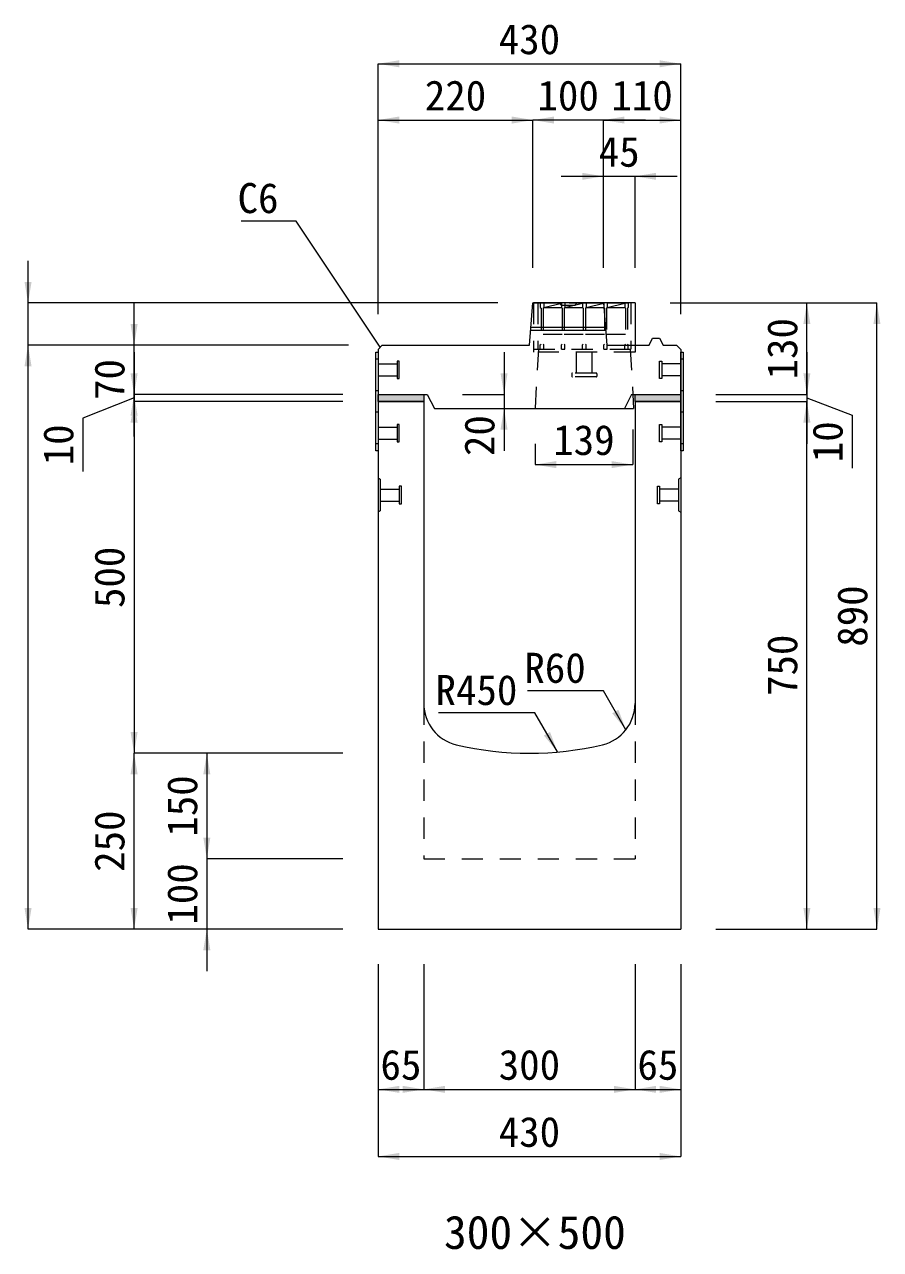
# Model space of a CAD drawing. Units: millimetres at full size, sheet at 1:40. Extents: x -1934 to 44546, y -100881 to -70395.
# Drawn here: x 4224 to 5440, y -93821 to -92079 of the extents above; entities that cross this region are included whole.
import ezdxf
from ezdxf.enums import TextEntityAlignment as Align

# ---------------------------------------------------------------- set-up
doc = ezdxf.new("R2010")
doc.units = ezdxf.units.MM
doc.header["$LTSCALE"] = 40
for name, pattern in [('CHAIN_DOUBLE_DASH', [23.5, 12, -1.5, 3.5, -1.5, 3.5, -1.5]), ('USER1', [1.35, 0.75, -0.6]), ('USER2', [1.35, 0.75, -0.6])]:
    doc.linetypes.add(name, pattern=pattern)
for name, color, linetype, lineweight in [('インサート', 92, 'USER2', 9), ('グレーチング', 7, 'USER2', 5), ('プレート', 7, 'USER1', 9), ('モルタル', 7, 'Continuous', 9), ('受枠', 3, 'USER2', 5), ('寸法線', 7, 'Continuous', 9), ('引出線', 4, 'Continuous', 9), ('本体', 2, 'Continuous', 13), ('補助線', 8, 'CHAIN_DOUBLE_DASH', 5)]:
    doc.layers.add(name, color=color, linetype=linetype, lineweight=lineweight)
doc.layers.add('ハッチング_モルタル', color=30, linetype='Continuous')
doc.styles.add('ＭＳ ゴシック', font='')
doc.styles.get('ＭＳ ゴシック').set_extended_font_data('MS Gothic')

# ---------------------------------------------------------------- blocks, each defined once
blk = doc.blocks.new('filled_arrow')
at = {"color": 0, "linetype": 'Continuous', "lineweight": -2}
blk.add_solid([(7.5, 1.25), (0, 0), (7.5, -1.25)], dxfattribs=at)

msp = doc.modelspace()

# ---------------------------------------------------------------- hatches: boundary and pattern name
at = {"layer": 'ハッチング_モルタル'}
for points in [[(4791.03, -92615.21), (4791.03, -92605.21), (4726.03, -92605.21), (4726.03, -92615.21)], [(5156.03, -92615.21), (5156.03, -92605.21), (5091.03, -92605.21), (5091.03, -92615.21)]]:
    msp.add_hatch(color=256, dxfattribs=at).paths.add_polyline_path(points)

# ---------------------------------------------------------------- linework, layer by layer
at = {"layer": 'インサート'}
for p, q in [((4726.03, -92561.71), (4753.03, -92561.71)), ((4726.03, -92561.71), (4726.03, -92578.71)), ((4756.03, -92557.71), (4753.03, -92557.71)), ((4753.03, -92557.71), (4753.03, -92582.71)), ((4756.03, -92582.71), (4756.03, -92557.71)), ((5126.03, -92557.71), (5129.03, -92557.71)), ((5126.03, -92582.71), (5126.03, -92557.71)), ((5129.03, -92557.71), (5129.03, -92582.71)), ((5156.03, -92561.71), (5129.03, -92561.71)), ((5156.03, -92561.71), (5156.03, -92578.71)), ((4726.03, -92578.71), (4753.03, -92578.71)), ((5156.03, -92578.71), (5129.03, -92578.71)), ((4753.03, -92582.71), (4756.03, -92582.71)), ((5129.03, -92582.71), (5126.03, -92582.71)), ((4726.03, -92651.71), (4753.03, -92651.71)), ((4726.03, -92651.71), (4726.03, -92668.71)), ((4756.03, -92647.71), (4753.03, -92647.71)), ((4753.03, -92647.71), (4753.03, -92672.71)), ((4756.03, -92672.71), (4756.03, -92647.71)), ((5126.03, -92647.71), (5129.03, -92647.71)), ((5126.03, -92672.71), (5126.03, -92647.71)), ((5129.03, -92647.71), (5129.03, -92672.71)), ((5156.03, -92651.71), (5129.03, -92651.71)), ((5156.03, -92651.71), (5156.03, -92668.71)), ((4726.03, -92668.71), (4753.03, -92668.71)), ((5156.03, -92668.71), (5129.03, -92668.71)), ((4753.03, -92672.71), (4756.03, -92672.71)), ((5129.03, -92672.71), (5126.03, -92672.71)), ((4759.23, -92735.71), (4756.23, -92735.71)), ((4756.23, -92735.71), (4756.23, -92760.71)), ((4759.23, -92760.71), (4759.23, -92735.71)), ((5122.83, -92735.71), (5125.83, -92735.71)), ((5122.83, -92760.71), (5122.83, -92735.71)), ((5125.83, -92735.71), (5125.83, -92760.71)), ((4729.23, -92739.71), (4756.23, -92739.71)), ((4729.23, -92739.71), (4729.23, -92756.71)), ((5152.83, -92739.71), (5125.83, -92739.71)), ((5152.83, -92739.71), (5152.83, -92756.71)), ((4729.23, -92756.71), (4756.23, -92756.71)), ((4756.23, -92760.71), (4759.23, -92760.71)), ((5125.83, -92760.71), (5122.83, -92760.71)), ((5152.83, -92756.71), (5125.83, -92756.71))]:
    msp.add_line(p, q, dxfattribs=at)
at = {"layer": 'グレーチング'}
for p, q in [((5081.53, -92475.71), (4956.53, -92475.71)), ((4956.53, -92475.71), (4956.53, -92481.71)), ((4961.53, -92475.71), (4961.53, -92481.71)), ((4961.53, -92481.71), (4986.53, -92475.71)), ((4986.53, -92475.71), (4986.53, -92481.71)), ((4991.53, -92475.71), (4991.53, -92481.71)), ((4991.53, -92481.71), (5016.53, -92475.71)), ((5016.53, -92475.71), (5016.53, -92481.71)), ((5021.53, -92475.71), (5021.53, -92481.71)), ((5021.53, -92481.71), (5046.53, -92475.71)), ((5046.53, -92475.71), (5046.53, -92481.71)), ((5051.53, -92475.71), (5051.53, -92481.71)), ((5051.53, -92481.71), (5076.53, -92475.71)), ((5076.53, -92475.71), (5076.53, -92481.71)), ((5081.53, -92475.71), (5081.53, -92481.71)), ((4956.53, -92481.71), (4957.53, -92482.71)), ((4957.53, -92482.71), (4957.53, -92533.71)), ((4961.53, -92481.71), (4960.53, -92482.71)), ((4960.53, -92482.71), (4960.53, -92533.71)), ((4961.53, -92481.71), (4986.53, -92481.71)), ((4986.53, -92481.71), (4987.53, -92482.71)), ((4987.53, -92482.71), (4987.53, -92533.71)), ((4991.53, -92481.71), (4990.53, -92482.71)), ((4990.53, -92482.71), (4990.53, -92533.71)), ((4991.53, -92481.71), (5016.53, -92481.71)), ((5016.53, -92481.71), (5017.53, -92482.71)), ((5017.53, -92482.71), (5017.53, -92533.71)), ((5021.53, -92481.71), (5020.53, -92482.71)), ((5020.53, -92482.71), (5020.53, -92533.71)), ((5021.53, -92481.71), (5046.53, -92481.71)), ((5046.53, -92481.71), (5047.53, -92482.71)), ((5047.53, -92482.71), (5047.53, -92533.71)), ((5051.53, -92481.71), (5050.53, -92482.71)), ((5050.53, -92482.71), (5050.53, -92533.71)), ((5051.53, -92481.71), (5076.53, -92481.71)), ((5076.53, -92481.71), (5077.53, -92482.71)), ((5077.53, -92482.71), (5077.53, -92533.71)), ((5081.53, -92481.71), (5080.53, -92482.71)), ((5080.53, -92482.71), (5080.53, -92533.71)), ((4960.53, -92519.71), (4987.53, -92519.71)), ((4990.53, -92519.71), (5017.53, -92519.71)), ((5020.53, -92519.71), (5047.53, -92519.71)), ((5050.53, -92519.71), (5077.53, -92519.71)), ((4956.53, -92534.71), (4957.53, -92533.71)), ((4956.53, -92540.71), (4956.53, -92534.71)), ((4956.53, -92540.71), (4961.53, -92540.71)), ((4961.53, -92534.71), (4960.53, -92533.71)), ((4961.53, -92540.71), (4961.53, -92534.71)), ((4986.53, -92534.71), (4987.53, -92533.71)), ((4986.53, -92540.71), (4986.53, -92534.71)), ((4986.53, -92540.71), (4991.53, -92540.71)), ((4991.53, -92534.71), (4990.53, -92533.71)), ((4991.53, -92540.71), (4991.53, -92534.71)), ((5016.53, -92534.71), (5017.53, -92533.71)), ((5016.53, -92540.71), (5016.53, -92534.71)), ((5016.53, -92540.71), (5021.53, -92540.71)), ((5021.53, -92534.71), (5020.53, -92533.71)), ((5021.53, -92540.71), (5021.53, -92534.71)), ((5046.53, -92534.71), (5047.53, -92533.71)), ((5046.53, -92540.71), (5046.53, -92534.71)), ((5046.53, -92540.71), (5051.53, -92540.71)), ((5051.53, -92534.71), (5050.53, -92533.71)), ((5051.53, -92540.71), (5051.53, -92534.71)), ((5076.53, -92534.71), (5077.53, -92533.71)), ((5076.53, -92540.71), (5076.53, -92534.71)), ((5076.53, -92540.71), (5081.53, -92540.71)), ((5081.53, -92534.71), (5080.53, -92533.71)), ((5081.53, -92540.71), (5081.53, -92534.71))]:
    msp.add_line(p, q, dxfattribs=at)
at = {"layer": 'プレート'}
for p, q in [((4726.03, -92555.21), (4722.83, -92555.21)), ((5159.23, -92555.21), (5156.03, -92555.21)), ((4726.03, -92600.21), (4722.83, -92600.21)), ((5159.23, -92600.21), (5156.03, -92600.21)), ((4726.03, -92630.21), (4722.83, -92630.21)), ((5159.23, -92630.21), (5156.03, -92630.21)), ((4726.03, -92675.21), (4722.83, -92675.21)), ((5159.23, -92675.21), (5156.03, -92675.21))]:
    msp.add_line(p, q, dxfattribs=at)
at = {"layer": 'プレート', "linetype": 'Continuous'}
for points in [[(4722.83, -92685.21), (4722.83, -92545.21), (4726.03, -92545.21), (4726.03, -92685.21)], [(5156.03, -92685.21), (5156.03, -92545.21), (5159.23, -92545.21), (5159.23, -92685.21)]]:
    msp.add_lwpolyline(points, close=True, dxfattribs=at)
at = {"layer": 'モルタル'}
for points in [[(4726.03, -92605.21), (4791.03, -92605.21), (4791.03, -92615.21), (4726.03, -92615.21)], [(5091.03, -92605.21), (5156.03, -92605.21), (5156.03, -92615.21), (5091.03, -92615.21)]]:
    msp.add_lwpolyline(points, close=True, dxfattribs=at)
at = {"layer": '受枠', "linetype": 'Continuous'}
for q in [(4947.03, -92475.21), (5091.03, -92535.21)]:
    msp.add_line((5091.03, -92475.21), q, dxfattribs=at)
at = {"layer": '受枠'}
for p, q in [((4947.03, -92475.21), (4947.03, -92545.21)), ((4953.03, -92475.21), (4953.03, -92540.71)), ((5085.03, -92475.21), (5085.03, -92540.71)), ((4947.03, -92540.71), (5091.03, -92540.71)), ((5091.03, -92545.21), (4947.03, -92545.21)), ((5007.7, -92574.87), (5007.7, -92545.21)), ((5030.36, -92574.87), (5030.36, -92545.21)), ((5091.03, -92535.21), (5091.03, -92545.21)), ((5001.16, -92575.94), (5001.16, -92579.14)), ((5035.83, -92574.87), (5002.23, -92574.87)), ((5035.83, -92580.21), (5002.23, -92580.21)), ((5036.9, -92575.94), (5036.9, -92579.14))]:
    msp.add_line(p, q, dxfattribs=at)
for centre, start, end in [((5002.23, -92575.94), 90, 180), ((5002.23, -92579.14), 180, 270), ((5035.83, -92575.94), 0, 90), ((5035.83, -92579.14), 270, 0)]:
    msp.add_arc(centre, 1.07, start, end, dxfattribs=at)
at = {"layer": '寸法線', "lineweight": 13}
for p, q in [((4726.03, -92135.21), (5156.03, -92135.21)), ((4726.03, -92491.21), (4726.03, -92135.21)), ((5156.03, -92491.21), (5156.03, -92135.21)), ((4726.03, -92215.21), (4946.03, -92215.21)), ((4726.03, -92491.21), (4726.03, -92215.21)), ((4946.03, -92425.21), (4946.03, -92215.21)), ((5106.03, -92215.21), (4946.03, -92215.21)), ((4946.03, -92425.21), (4946.03, -92215.21)), ((5046.03, -92215.21), (5156.03, -92215.21)), ((5046.03, -92425.21), (5046.03, -92215.21)), ((5046.03, -92425.21), (5046.03, -92215.21)), ((5156.03, -92491.21), (5156.03, -92215.21)), ((5151.03, -92295.21), (4986.03, -92295.21)), ((5046.03, -92425.21), (5046.03, -92295.21)), ((5091.03, -92425.21), (5091.03, -92295.21)), ((4228.88, -92595.21), (4228.88, -92415.21)), ((4896.03, -92475.21), (4228.88, -92475.21)), ((4379.49, -92665.21), (4379.49, -92475.21)), ((5141.03, -92475.21), (5434.68, -92475.21)), ((5141.03, -92475.21), (5335.15, -92475.21)), ((5335.15, -92605.21), (5335.15, -92475.21)), ((5434.68, -93365.21), (5434.68, -92475.21)), ((4228.88, -93365.21), (4228.88, -92535.21)), ((4684.03, -92535.21), (4228.88, -92535.21)), ((4682.03, -92535.21), (4228.88, -92535.21)), ((4682.03, -92535.21), (4379.49, -92535.21)), ((4379.49, -92545.21), (4379.49, -92675.21)), ((4905, -92545.21), (4905, -92685.21)), ((5335.15, -92545.21), (5335.15, -92675.21)), ((4379.49, -92610.21), (4306.88, -92639.09)), ((4676.03, -92605.21), (4379.49, -92605.21)), ((4676.03, -92605.21), (4379.49, -92605.21)), ((4379.49, -92615.21), (4379.49, -93115.21)), ((4676.03, -92615.21), (4379.49, -92615.21)), ((4676.03, -92615.21), (4379.49, -92615.21)), ((4846.03, -92605.21), (4905, -92605.21)), ((5206.03, -92605.21), (5335.15, -92605.21)), ((5206.03, -92605.21), (5335.15, -92605.21)), ((5206.03, -92615.21), (5335.15, -92615.21)), ((5206.03, -92615.21), (5335.15, -92615.21)), ((5335.15, -92610.21), (5399.5, -92634.7)), ((5335.15, -93365.21), (5335.15, -92615.21)), ((4856.03, -92625.21), (4905, -92625.21)), ((4306.88, -92639.09), (4306.88, -92714.57)), ((5399.5, -92634.7), (5399.5, -92710.18)), ((5087.85, -92655.21), (5087.85, -92704.95)), ((4949.03, -92675.21), (4949.03, -92704.95)), ((4949.03, -92704.95), (5087.85, -92704.95)), ((4379.49, -93365.21), (4379.49, -93115.21)), ((4676.03, -93115.21), (4379.49, -93115.21)), ((4676.03, -93115.21), (4379.49, -93115.21)), ((4482.85, -93115.21), (4482.85, -93265.21)), ((4676.03, -93115.21), (4482.85, -93115.21)), ((4482.85, -93205.21), (4482.85, -93425.21)), ((4676.03, -93265.21), (4482.85, -93265.21)), ((4676.03, -93265.21), (4482.85, -93265.21)), ((4676.03, -93365.21), (4228.88, -93365.21)), ((4676.03, -93365.21), (4379.49, -93365.21)), ((4676.03, -93365.21), (4482.85, -93365.21)), ((5206.03, -93365.21), (5434.68, -93365.21)), ((5206.03, -93365.21), (5335.15, -93365.21)), ((4726.03, -93415.21), (4726.03, -93593)), ((4726.03, -93415.21), (4726.03, -93688.37)), ((4791.03, -93415.21), (4791.03, -93593)), ((4791.03, -93415.21), (4791.03, -93593)), ((5091.03, -93415.21), (5091.03, -93593)), ((5091.03, -93415.21), (5091.03, -93593)), ((5156.03, -93415.21), (5156.03, -93593)), ((5156.03, -93415.21), (5156.03, -93688.37)), ((4726.03, -93593), (4791.03, -93593)), ((4791.03, -93593), (5091.03, -93593)), ((5091.03, -93593), (5156.03, -93593)), ((4726.03, -93688.37), (5156.03, -93688.37))]:
    msp.add_line(p, q, dxfattribs=at)
at = {"layer": '引出線', "lineweight": 13}
for points in [[(4729.03, -92538.21), (4609.66, -92358.73), (4531.66, -92358.73)], [(5078.1, -93081.89), (5046.07, -93026.43), (4938.38, -93026.43)], [(4980.96, -93113.44), (4948.93, -93057.97), (4812.01, -93057.97)]]:
    msp.add_lwpolyline(points, dxfattribs=at)
at = {"layer": '本体'}
for p, q in [((4941.03, -92535.21), (4946.03, -92475.21)), ((4946.03, -92475.21), (4983.03, -92475.21)), ((4983.03, -92475.21), (4986.03, -92478.21)), ((5006.03, -92478.21), (5009.03, -92475.21)), ((5009.03, -92475.21), (5046.03, -92475.21)), ((5046.03, -92475.21), (5051.03, -92535.21)), ((4986.03, -92478.21), (5006.03, -92478.21)), ((5048.95, -92510.21), (4943.11, -92510.21)), ((5049.28, -92514.21), (4942.78, -92514.21)), ((5111.03, -92535.21), (5116.03, -92525.21)), ((5116.03, -92525.21), (5126.03, -92525.21)), ((5126.03, -92525.21), (5131.03, -92535.21)), ((4726.03, -92541.21), (4732.03, -92535.21)), ((4726.03, -92541.21), (4726.03, -92605.21)), ((4732.03, -92535.21), (4941.03, -92535.21)), ((5051.03, -92535.21), (5111.03, -92535.21)), ((5131.03, -92535.21), (5150.03, -92535.21)), ((5150.03, -92535.21), (5156.03, -92541.21)), ((5156.03, -92541.21), (5156.03, -92605.21)), ((4726.03, -92605.21), (4796.03, -92605.21)), ((4726.03, -92615.21), (4726.03, -93365.21)), ((4726.03, -92615.21), (4791.03, -92615.21)), ((4791.03, -92615.21), (4791.03, -93044.68)), ((4796.03, -92605.21), (4806.03, -92625.21)), ((5086.03, -92605.21), (5076.03, -92625.21)), ((5086.03, -92605.21), (5156.03, -92605.21)), ((5091.03, -92615.21), (5091.03, -93044.68)), ((5091.03, -92615.21), (5156.03, -92615.21)), ((5156.03, -92615.21), (5156.03, -93365.21)), ((4806.03, -92625.21), (5076.03, -92625.21)), ((4726.03, -93365.21), (5156.03, -93365.21))]:
    msp.add_line(p, q, dxfattribs=at)
at = {"layer": '本体', "linetype": 'USER2', "lineweight": 9}
for p, q in [((4954.03, -92540.71), (4949.03, -92625.21)), ((5084.03, -92540.71), (5087.85, -92605.21))]:
    msp.add_line(p, q, dxfattribs=at)
at = {"layer": '本体', "lineweight": 9}
for p, q in [((4726.03, -92723.71), (4729.23, -92725.71)), ((4729.23, -92725.71), (4729.23, -92770.71)), ((5156.03, -92723.71), (5152.83, -92725.71)), ((5152.83, -92725.71), (5152.83, -92770.71)), ((4729.23, -92770.71), (4726.03, -92772.71)), ((5152.83, -92770.71), (5156.03, -92772.71))]:
    msp.add_line(p, q, dxfattribs=at)
at = {"layer": '本体', "linetype": 'USER2', "lineweight": 15}
for p, q in [((4791.03, -93044.68), (4791.03, -93265.21)), ((5091.03, -93044.68), (5091.03, -93265.21)), ((4791.03, -93265.21), (5091.03, -93265.21))]:
    msp.add_line(p, q, dxfattribs=at)
at = {"layer": '本体'}
for centre, radius, start, end in [((4851.03, -93044.68), 60, 180, 256.65764), ((5031.03, -93044.68), 60, 283.34236, 0), ((4941.03, -92665.21), 450, 256.65764, 283.34236)]:
    msp.add_arc(centre, radius, start, end, dxfattribs=at)
at = {"layer": '補助線'}
for p in [(5087.85, -92605.21), (5076.03, -92625.21)]:
    msp.add_line(p, (5089.03, -92625.21), dxfattribs=at)

# ---------------------------------------------------------------- block references
at = {"layer": '寸法線', "lineweight": 13, "xscale": 4, "yscale": 4}
for p in [(4726.03, -92135.21), (4726.03, -92215.21), (4946.03, -92215.21), (5046.03, -92215.21), (5046.03, -92215.21), (5091.03, -92295.21), (4949.03, -92704.95), (4726.03, -93593), (4791.03, -93593), (5091.03, -93593), (4726.03, -93688.37)]:
    msp.add_blockref('filled_arrow', p, dxfattribs=at)
for p, rotation in [((5156.03, -92135.21), 180), ((4946.03, -92215.21), 180), ((5156.03, -92215.21), 180), ((5046.03, -92295.21), 180), ((4228.88, -92475.21), 90), ((5335.15, -92475.21), 270), ((5434.68, -92475.21), 270), ((4379.49, -92535.21), 90), ((4228.88, -92535.21), 270), ((4228.88, -92535.21), 270), ((4379.49, -92605.21), 90), ((4905, -92605.21), 90), ((5335.15, -92605.21), 90), ((5335.15, -92605.21), 90), ((4379.49, -92605.21), 270), ((4379.49, -92615.21), 270), ((4379.49, -92615.21), 270), ((5335.15, -92615.21), 270), ((5335.15, -92615.21), 270), ((4905, -92625.21), 270), ((5087.85, -92704.95), 180), ((4379.49, -93115.21), 90), ((4379.49, -93115.21), 270), ((4482.85, -93115.21), 270), ((4482.85, -93265.21), 90), ((4482.85, -93265.21), 90), ((4228.88, -93365.21), 90), ((4379.49, -93365.21), 90), ((5335.15, -93365.21), 90), ((5434.68, -93365.21), 90), ((4482.85, -93365.21), 270), ((4791.03, -93593), 180), ((5091.03, -93593), 180), ((5156.03, -93593), 180), ((5156.03, -93688.37), 180)]:
    msp.add_blockref('filled_arrow', p, dxfattribs=dict(at, rotation=rotation))
at = {"layer": '引出線', "lineweight": 13}
for p, xscale, yscale, rotation in [((4729.03, -92538.21), 0.16, 0.16, 123.6), ((5078.1, -93081.89), 4, 4, 120), ((4980.96, -93113.44), 4, 4, 120)]:
    msp.add_blockref('filled_arrow', p, dxfattribs=dict(at, xscale=xscale, yscale=yscale, rotation=rotation))

# ---------------------------------------------------------------- texts
at = {"layer": '寸法線', "style": 'ＭＳ ゴシック'}
for s, height, p in [('430', 42.72, (4941.03, -92100.21)), ('220', 42.72, (4836.03, -92180.21)), ('100', 42.72, (4996.03, -92180.21)), ('110', 42.72, (5101.03, -92180.21)), ('45', 42.72, (5068.53, -92260.21)), ('139', 42.72, (5018.44, -92669.95)), ('65', 42.72, (4758.53, -93558)), ('300', 42.72, (4941.03, -93558)), ('65', 42.72, (5123.53, -93558)), ('430', 42.72, (4941.03, -93653.37)), ('300×500', 47.47, (4948.83, -93796.11))]:
    msp.add_text(s, height=height, dxfattribs=at).set_placement(p, align=Align.MIDDLE_CENTER)
for s, p in [('130', (5300.15, -92540.21)), ('70', (4344.49, -92584)), ('10', (4271.88, -92676.83)), ('20', (4870, -92663.75)), ('10', (5364.5, -92672.44)), ('500', (4344.49, -92865.21)), ('890', (5399.68, -92920.21)), ('750', (5300.15, -92990.21)), ('150', (4447.85, -93190.21)), ('250', (4344.49, -93240.21)), ('100', (4447.85, -93315.21))]:
    msp.add_text(s, height=42.72, rotation=90, dxfattribs=at).set_placement(p, align=Align.MIDDLE_CENTER)
at = {"layer": '引出線', "style": 'ＭＳ ゴシック'}
for s, p in [('C6', (4584.66, -92304.73)), ('R60', (5021.07, -92972.43)), ('R450', (4923.93, -93003.97))]:
    msp.add_text(s, height=42.72, dxfattribs=at).set_placement(p, align=Align.TOP_RIGHT)

doc.saveas('drawing.dxf')
